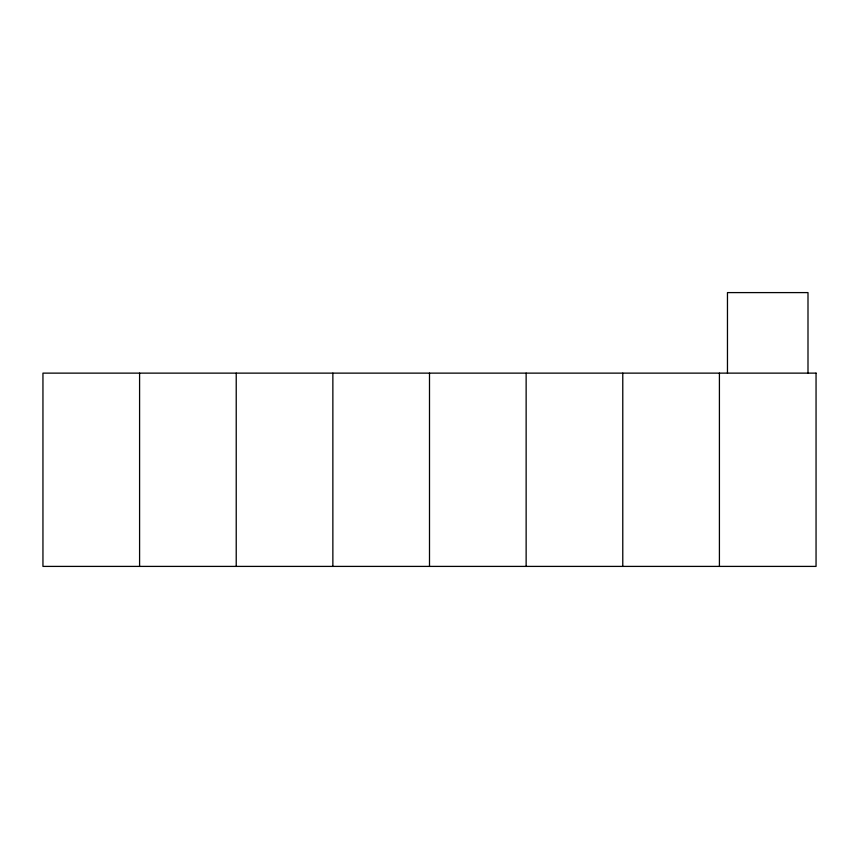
<?xml version="1.0" encoding="UTF-8"?>
<svg xmlns="http://www.w3.org/2000/svg" width="859" height="859" viewBox="0 0 859 859"><rect width="100%" height="100%" fill="white"/><g stroke="black" fill="none" stroke-linecap="round" stroke-linejoin="round"><path stroke-width="1.29" d="M807.997 373.128L807.997 292.597L727.466 292.597L727.466 373.128M719.413 373.128L719.413 566.403M622.775 373.128L622.775 566.403M526.138 373.128L526.138 566.403M429.5 373.128L429.5 566.403M332.863 373.128L332.863 566.403M236.225 373.128L236.225 566.403M139.588 373.128L139.588 566.403M816.05 373.128L42.95 373.128L42.95 566.403L816.05 566.403L816.05 373.128"/></g></svg>
